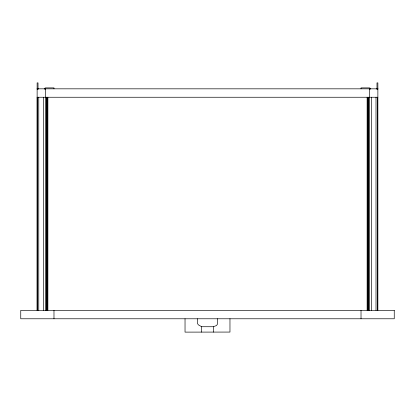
<?xml version="1.0" encoding="UTF-8"?>
<svg xmlns="http://www.w3.org/2000/svg" width="415" height="415" viewBox="0 0 415 415"><rect width="100%" height="100%" fill="white"/><g stroke="black" fill="none" stroke-linecap="round" stroke-linejoin="round"><path stroke-width="0.62" d="M213.352 326.698L216.48 325.562L217.372 324.323L217.372 318.73M37.132 88.826L377.868 88.826M37.132 88.94L38.019 88.94M44.67 88.955L45.557 88.955M369.443 88.955L370.33 88.955M376.981 88.94L377.868 88.94M37.132 89.002L38.019 89.002M376.981 89.002L377.868 89.002M37.132 97.25L377.868 97.25M197.467 318.777L197.467 323.565L198.417 324.872L201.649 326.724L213.352 326.735L213.352 332.119M377.868 310.353L377.868 82.881L376.981 82.881L376.981 89.199M377.66 97.25L377.66 310.353M376.011 97.25L376.011 310.353M371.337 97.25L371.337 310.353M370.33 89.049L370.33 88.826A0.908 0.908 0 0 0 369.443 87.892L361.019 87.892L361.019 88.826M369.443 88.779L369.459 310.353M368.712 97.25L368.712 310.353M368.525 97.25L368.53 310.353M367.721 97.25L367.721 310.353M367.125 97.25L367.125 310.353M361.019 310.353L361.019 318.777M229.967 318.73L229.967 332.073L185.033 332.119L185.033 318.777M201.649 326.735L201.649 332.119M53.981 88.826L53.981 87.892L45.557 87.892A0.908 0.908 0 0 0 44.67 88.826L44.67 89.049M53.981 310.353L53.981 318.777M47.875 97.25L47.875 310.353M47.279 97.25L47.279 310.353M46.475 97.25L46.47 310.353M46.288 97.25L46.288 310.353M45.557 88.779L45.541 310.353M43.435 97.25L43.435 310.353M38.756 97.25L38.756 310.353M38.019 89.199L38.019 82.881L37.132 82.881L37.132 310.353M37.34 97.25L37.34 310.353M37.194 97.25L37.194 310.353M394.25 310.353L20.75 310.353L20.75 318.777L394.25 318.777L394.25 310.353"/></g></svg>
